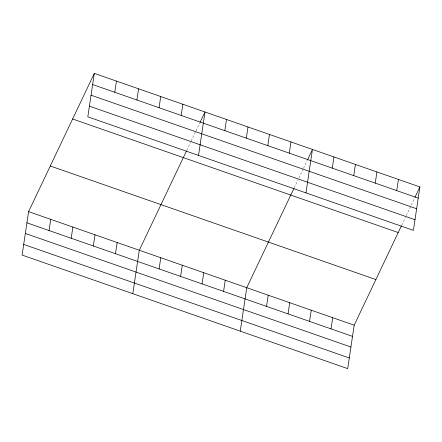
<?xml version="1.0" encoding="UTF-8"?>
<svg xmlns="http://www.w3.org/2000/svg" width="442" height="442" viewBox="0 0 442 442"><rect width="100%" height="100%" fill="white"/><g stroke="black" fill="none" stroke-linecap="round" stroke-linejoin="round"><path stroke-width="0.33" stroke-dasharray="2.21 1.66" d="M186.795 150.308L190.552 142.396M191.132 141.18L195.756 131.451M196.044 130.838L199.806 122.931M294.239 187.778L297.996 179.872M298.864 178.049L303.201 168.921M303.494 168.314L307.251 160.407M401.684 225.254L405.441 217.348M406.308 215.519L414.695 197.878"/><path stroke-width="0.66" d="M94.306 73.372L87.814 116.815L413.408 230.37L419.9 186.927L94.306 73.372L28.592 211.63L22.1 255.073L347.694 368.628L354.186 325.185L401.397 225.862M49.062 230.542L50.731 219.354M71.201 238.26L72.875 227.072M114.776 92.284L116.45 81.096M93.339 245.984L95.013 234.796M136.915 100.002L138.589 88.814M115.484 253.702L117.152 242.52M159.059 107.726L160.728 96.538M132.799 293.681L139.296 250.238L186.502 150.915M181.198 115.445L182.866 104.262M159.109 268.918L160.783 257.736M198.519 155.424L205.011 111.981L200.093 122.323M180.601 276.416L182.27 265.228M224.829 130.661L226.497 119.478M202.088 283.908L203.762 272.725M246.316 138.158L247.99 126.97M223.58 291.405L225.249 280.217M267.802 145.65L269.476 134.467M240.249 331.152L246.741 287.714L293.947 188.386M289.295 153.147L290.963 141.959M266.554 306.394L268.228 295.206M305.963 192.894L312.455 149.457L307.538 159.8M288.046 313.892L289.714 302.704M332.273 168.137L333.942 156.949M309.533 321.384L311.207 310.196M353.76 175.629L355.434 164.446M331.025 328.881L332.693 317.693M375.252 183.126L376.921 171.938M396.739 190.624L398.413 179.435M414.983 197.27L419.9 186.927M92.638 84.56L418.226 198.115M91.046 95.201L416.635 208.762M89.406 106.168L414.999 219.724M72.621 118.997L398.214 232.553M50.277 166.004L375.871 279.559M28.592 211.63L354.186 325.185M26.918 222.818L352.512 336.373M25.332 233.459L350.92 347.02M23.691 244.426L349.285 357.981"/></g></svg>
